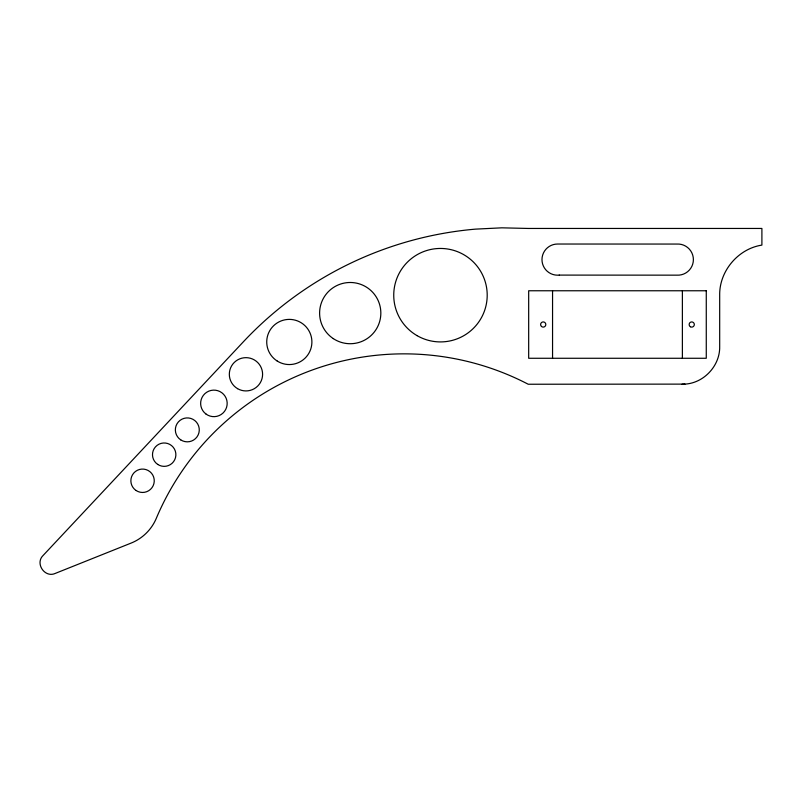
<?xml version="1.0" encoding="UTF-8"?>
<svg xmlns="http://www.w3.org/2000/svg" width="802" height="802" viewBox="0 0 802 802"><rect width="100%" height="100%" fill="white"/><g stroke="black" fill="none" stroke-linecap="round" stroke-linejoin="round"><path stroke-width="1.2" d="M684.968 384.118C703.996 383.035 720.126 365.642 719.685 346.554L719.685 295.226C719.224 271.156 738.131 248.75 761.9 245.101L761.9 228.45L528.217 228.45L501.841 227.828L475.486 229.131A360.74 360.74 0 0 0 243.307 341.863L43.097 555.495C34.767 563.455 44.872 578.262 55.328 573.39L131.117 543.084C140.781 539.235 149.022 531.997 154.064 522.914A45.754 45.754 0 0 0 156.29 518.353A268.85 268.85 0 0 1 528.217 384.238L684.968 384.118L682.011 384.238M682.382 290.765L682.382 358.273M552.558 290.765L552.558 358.273M559.265 275.096L557.31 275.186A15.579 15.579 0 0 1 541.982 259.477A15.579 15.579 0 0 1 557.56 244.029L676.828 244.059A15.579 15.579 0 0 1 693.389 259.607A15.579 15.579 0 0 1 676.828 275.156L559.265 275.096M706.271 290.765L528.678 290.765L528.678 358.273L706.271 358.273L706.271 290.765M541.47 326.444A2.596 2.596 0 0 0 545.751 325.061A2.596 2.596 0 0 0 542.413 322.043A2.596 2.596 0 0 0 541.47 326.444M690.432 326.765A2.596 2.596 0 0 0 694.332 324.519A2.596 2.596 0 0 0 690.432 322.274A2.596 2.596 0 0 0 690.432 326.765M417.1 335.657A46.737 46.737 0 0 0 487.205 295.186A46.737 46.737 0 0 0 417.1 254.715A46.737 46.737 0 0 0 417.1 335.657M333.281 338.604A30.616 30.616 0 0 0 380.78 315.026A30.616 30.616 0 0 0 336.609 285.682A30.616 30.616 0 0 0 333.281 338.604M277.221 361.04A22.576 22.576 0 0 0 311.878 342.905A22.576 22.576 0 0 0 278.845 321.963A22.576 22.576 0 0 0 277.221 361.04M237.562 388.659A16.642 16.642 0 0 0 262.595 374.374A16.642 16.642 0 0 0 237.703 359.847A16.642 16.642 0 0 0 237.562 388.659M205.924 413.982A13.263 13.263 0 0 0 227.076 405.02A13.263 13.263 0 0 0 208.731 391.175A13.263 13.263 0 0 0 205.924 413.982M180.731 439.867A11.97 11.97 0 0 0 199.257 430.584A11.97 11.97 0 0 0 181.954 419.175A11.97 11.97 0 0 0 180.731 439.867M157.703 464.408A11.699 11.699 0 0 0 175.859 455.426A11.699 11.699 0 0 0 158.996 444.188A11.699 11.699 0 0 0 157.703 464.408M136.079 490.503A11.699 11.699 0 0 0 154.235 481.511A11.699 11.699 0 0 0 137.373 470.283A11.699 11.699 0 0 0 136.079 490.503"/></g></svg>
